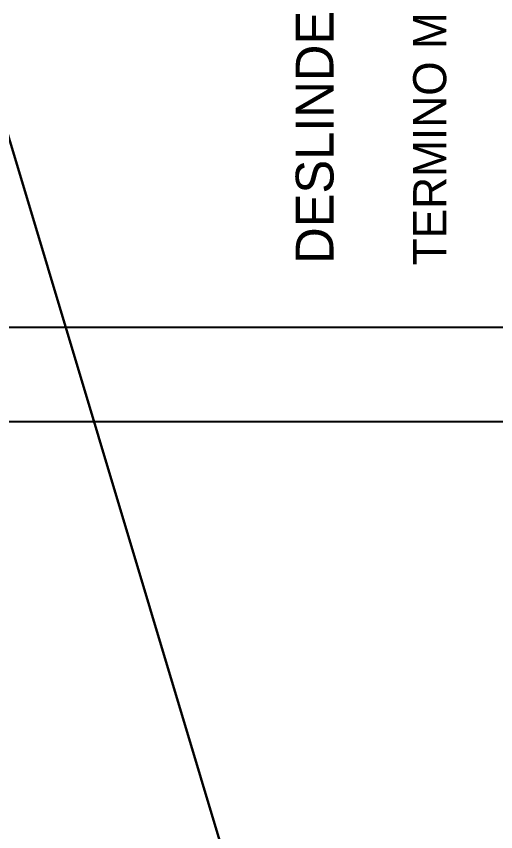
# Model space of a CAD drawing. Extents: x 731654 to 732244, y 4380181 to 4381208.
# Drawn here: x 731705.2 to 731756, y 4380967.7 to 4381053.9 of the extents above; entities that cross this region are included whole.
import ezdxf

# ---------------------------------------------------------------- set-up
doc = ezdxf.new("R2010")
doc.units = 0
doc.layers.get('0').update_dxf_attribs({"linetype": 'CONTINUOUS'})

msp = doc.modelspace()

# ---------------------------------------------------------------- texts
at = {"color": 0, "linetype": 'CONTINUOUS'}
for s, height, p in [('DESLINDE DE DOMINIO PUBLICO MARITIMO-TERRESTRE ', 4, (731738.81, 4381027.71)), ('TERMINO MUNICIPAL: ALBUIXECH', 3.5, (731750.74, 4381027.54))]:
    msp.add_text(s, height=height, rotation=90, dxfattribs=at).set_placement(p)

# ---------------------------------------------------------------- meshes
mesh = msp.add_polyface(dxfattribs=at)
corners = [(731962.5, 4380181), (731654.5, 4381207.5), (732244, 4380181), (732244, 4381207.5), (731654.5, 4380181)]
mesh.append_faces([[corners[k] for k in face] for face in [(0, 1, 4), (1, 0, 2, 3)]], dxfattribs={"vtx0": -1, "color": 0})
mesh = msp.add_polyface(dxfattribs=at)
corners = [(731945.58, 4381021), (731945.58, 4381201.5), (731664.5, 4381201.5), (731664.5, 4381021)]
mesh.append_faces([[corners[k] for k in face] for face in [(0, 1, 2, 3)]], dxfattribs={"color": 0})
mesh = msp.add_polyface(dxfattribs=at)
corners = [(732234, 4380191), (731962.5, 4381011), (731962.5, 4380191), (731664.5, 4381011), (732234, 4381011), (731664.5, 4380191)]
mesh.append_faces([[corners[k] for k in face] for face in [(1, 0, 4), (2, 3, 5)]], dxfattribs={"vtx0": -1, "color": 0})
mesh.append_faces([[corners[k] for k in face] for face in [(0, 1, 3, 2)]], dxfattribs={"vtx0": -1, "vtx2": -1, "color": 0})

doc.saveas('drawing.dxf')
